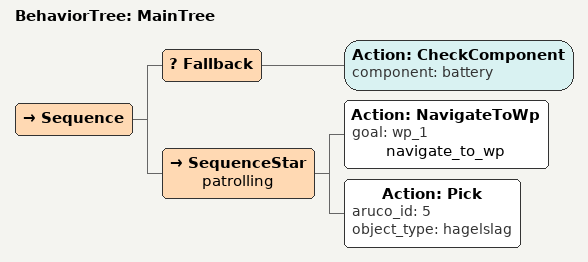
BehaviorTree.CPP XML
<?xml version="1.0"?>
<root main_tree_to_execute="MainTree">
    <BehaviorTree ID="MainTree">
        <Sequence>
            <Fallback>
                <Action ID="CheckComponent" component="battery"/>
            </Fallback>
            <SequenceStar name="patrolling">
                <Action ID="NavigateToWp" goal="wp_1" name="navigate_to_wp"/>
                <Action ID="Pick" aruco_id="5" object_type="hagelslag"/>
            </SequenceStar>
        </Sequence>
    </BehaviorTree>
</root>
